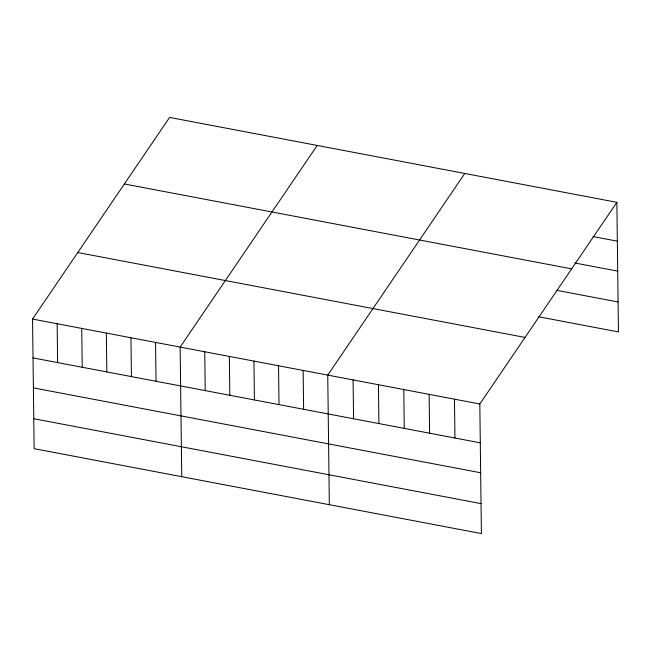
<?xml version="1.0" encoding="UTF-8"?>
<svg xmlns="http://www.w3.org/2000/svg" width="651" height="651" viewBox="0 0 651 651"><rect width="100%" height="100%" fill="white"/><g stroke="black" fill="none" stroke-linecap="round" stroke-linejoin="round"><path stroke-width="0.98" d="M616.863 202.331L479.82 403.978L481.398 533.576L34.137 448.669L32.55 319.071L169.602 117.424L616.863 202.331L618.45 331.929L538.515 316.752M317.2 145.442L180.148 347.089L181.735 476.687M464.798 173.459L327.746 375.106L329.333 504.704M592.971 236.549L617.343 241.179M574.817 262.98L617.709 271.125M124.374 183.973L571.643 268.871M556.67 290.322L618.084 301.983M77.778 252.531L525.048 337.43M32.55 319.071L479.82 403.978M33.022 357.92L480.292 442.826M33.388 387.874L480.658 472.772M33.771 418.723L481.04 503.63M454.471 399.161L454.951 438.017M429.131 394.351L429.603 433.2M403.783 389.542L404.255 428.391M378.434 384.733L378.915 423.581M353.094 379.915L353.566 418.772M303.146 370.435L303.618 409.292M278.547 365.772L279.019 404.621M253.947 361.102L254.419 399.95M229.347 356.431L229.819 395.279M204.748 351.76L205.22 390.608M155.548 342.418L156.02 381.274M130.949 337.755L131.421 376.603M106.349 333.084L106.821 371.933M81.749 328.413L82.221 367.262M57.15 323.742L57.622 362.591"/></g></svg>
